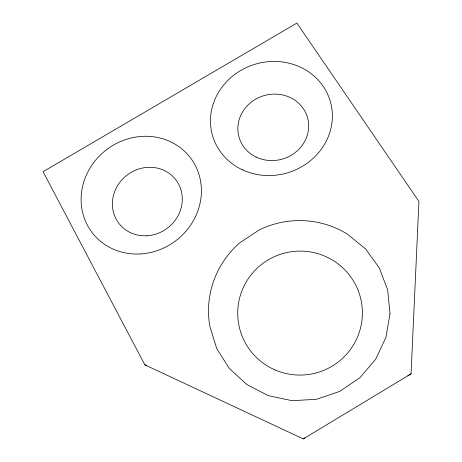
<?xml version="1.0" encoding="UTF-8"?>
<svg xmlns="http://www.w3.org/2000/svg" width="462" height="462" viewBox="0 0 462 462"><rect width="100%" height="100%" fill="white"/><g stroke="black" fill="none" stroke-linecap="round" stroke-linejoin="round"><path stroke-width="0.69" d="M411.059 373.873L418.93 201.455L296.875 23.1L43.07 171.72L144.843 364.841L303.257 438.9L411.059 373.873L407.79 375.837M303.257 438.9L304.937 437.872M144.843 364.841L146.824 365.367M390.003 313.64L385.955 337.306L375.698 359.217L359.881 377.731L339.634 391.435L316.453 399.284L292.076 400.704L268.312 395.657L246.893 384.598L229.296 368.439L216.672 348.435L209.76 326.028A90.812 90.165 -13.1 0 1 239.911 242.723L259.038 230.047A90.812 90.165 -13.1 0 1 347.482 234.188L365.534 248.903L379.279 267.885L387.676 289.951L390.003 313.64M242.359 169.779A61.319 56.664 -16.6 0 0 332.351 114.495A61.319 56.664 -16.6 0 0 239.547 71.194A61.319 56.664 -16.6 0 0 242.359 169.779M140.367 253.933A61.752 57.19 -36.9 0 0 193.786 162.774A61.752 57.19 -36.9 0 0 89.605 168.774A61.752 57.19 -36.9 0 0 140.367 253.933M146.564 235.77A35.851 33.322 -37 0 0 177.974 182.998A35.851 33.322 -37 0 0 117.44 185.886A35.851 33.322 -37 0 0 146.564 235.77M256.139 157.063A35.609 33.021 -16.5 0 0 308.662 125.335A35.609 33.021 -16.5 0 0 254.978 99.596A35.609 33.021 -16.5 0 0 256.139 157.063M275.092 369.952A62.358 61.977 -11.4 0 0 362 306.029A62.358 61.977 -11.4 0 0 263.057 263.276A62.358 61.977 -11.4 0 0 275.092 369.952"/></g></svg>
